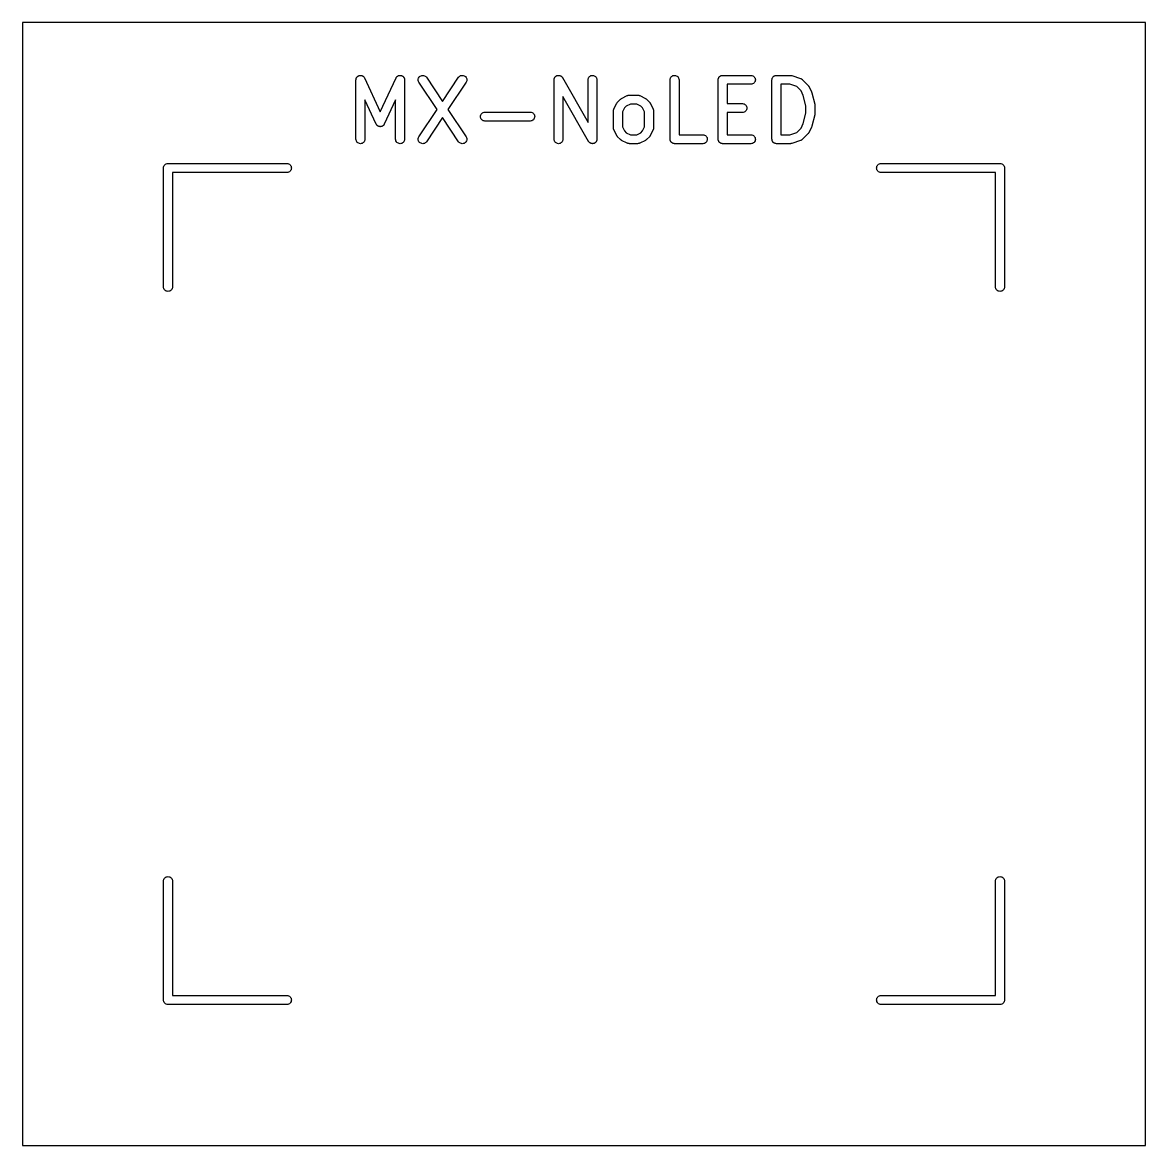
# Model space of a CAD drawing. Extents: x 92.8 to 169.1, y -159.6 to -64.2.
# Drawn here: x 111.99 to 130.89, y -102.32 to -83.42 of the extents above; entities that cross this region are included whole.
import ezdxf

# ---------------------------------------------------------------- set-up
doc = ezdxf.new("R2010")
doc.units = 0
doc.layers.add('BLACK', color=7, linetype='CONTINUOUS')

msp = doc.modelspace()

# ---------------------------------------------------------------- linework, layer by layer
at = {"layer": 'BLACK', "linetype": 'CONTINUOUS'}
for p, q in [((111.994, -83.4188), (111.994, -102.319)), ((130.894, -83.4188), (111.994, -83.4188)), ((130.894, -102.319), (130.894, -83.4188)), ((117.607, -84.3826), (117.608, -84.3771)), ((117.607, -84.3837), (117.607, -84.3826)), ((117.607, -85.3837), (117.607, -84.3837)), ((117.608, -84.3715), (117.609, -84.3698)), ((117.608, -84.3771), (117.608, -84.3715)), ((117.609, -84.3681), (117.61, -84.3627)), ((117.609, -84.3698), (117.609, -84.3681)), ((117.61, -84.3627), (117.612, -84.3573)), ((117.612, -84.3573), (117.613, -84.3558)), ((117.613, -84.3541), (117.616, -84.3492)), ((117.613, -84.3558), (117.613, -84.3541)), ((117.616, -84.3492), (117.618, -84.3442)), ((117.618, -84.3442), (117.619, -84.3428)), ((117.619, -84.3428), (117.62, -84.3413)), ((117.62, -84.3413), (117.624, -84.337)), ((117.624, -84.337), (117.627, -84.3325)), ((117.627, -84.3325), (117.629, -84.3314)), ((117.629, -84.3314), (117.63, -84.3301)), ((117.63, -84.3301), (117.634, -84.3266)), ((117.634, -84.3266), (117.638, -84.3229)), ((117.638, -84.3229), (117.64, -84.322)), ((117.64, -84.322), (117.641, -84.3209)), ((117.641, -84.3209), (117.646, -84.3183)), ((117.646, -84.3183), (117.651, -84.3155)), ((117.651, -84.3155), (117.652, -84.3149)), ((117.652, -84.3149), (117.654, -84.3141)), ((117.654, -84.3141), (117.659, -84.3126)), ((117.659, -84.3126), (117.665, -84.3107)), ((117.665, -84.3107), (117.666, -84.3105)), ((117.666, -84.3105), (117.668, -84.31)), ((117.668, -84.31), (117.674, -84.3095)), ((117.674, -84.3095), (117.679, -84.3087)), ((117.679, -84.3087), (117.681, -84.3088)), ((117.681, -84.3088), (117.683, -84.3087)), ((117.683, -84.3087), (117.688, -84.3093)), ((117.688, -84.3093), (117.694, -84.3096)), ((117.694, -84.3096), (117.695, -84.31)), ((117.695, -84.31), (117.697, -84.3102)), ((117.697, -84.3102), (117.703, -84.3119)), ((117.703, -84.3119), (117.708, -84.3133)), ((117.708, -84.3133), (117.71, -84.314)), ((117.71, -84.314), (117.711, -84.3145)), ((117.711, -84.3145), (117.716, -84.3172)), ((117.716, -84.3172), (117.721, -84.3197)), ((117.721, -84.3197), (117.723, -84.3207)), ((117.723, -84.3207), (117.724, -84.3215)), ((117.724, -84.3215), (117.728, -84.3251)), ((117.728, -84.3251), (117.733, -84.3285)), ((117.733, -84.3285), (117.734, -84.3297)), ((117.734, -84.3297), (117.735, -84.3308)), ((117.735, -84.3308), (117.739, -84.3352)), ((117.739, -84.3352), (117.743, -84.3394)), ((117.743, -84.3394), (117.743, -84.3408)), ((117.743, -84.3408), (117.745, -84.3422)), ((117.745, -84.3422), (117.747, -84.3471)), ((117.747, -84.3471), (117.75, -84.352)), ((117.75, -84.352), (118.015, -84.9206)), ((118.015, -84.9206), (118.281, -84.352)), ((118.281, -84.351), (118.284, -84.3462)), ((118.281, -84.352), (118.281, -84.351)), ((118.284, -84.3462), (118.287, -84.3413)), ((118.287, -84.3413), (118.288, -84.34)), ((118.288, -84.34), (118.289, -84.3385)), ((118.289, -84.3385), (118.293, -84.3344)), ((118.293, -84.3344), (118.296, -84.3301)), ((118.296, -84.3301), (118.298, -84.329)), ((118.298, -84.329), (118.299, -84.3278)), ((118.299, -84.3278), (118.303, -84.3244)), ((118.303, -84.3244), (118.308, -84.3209)), ((118.308, -84.3209), (118.309, -84.3201)), ((118.309, -84.3201), (118.311, -84.3191)), ((118.311, -84.3191), (118.316, -84.3167)), ((118.316, -84.3167), (118.321, -84.3141)), ((118.321, -84.3141), (118.322, -84.3137)), ((118.322, -84.3137), (118.324, -84.3129)), ((118.324, -84.3129), (118.329, -84.3116)), ((118.329, -84.3116), (118.335, -84.31)), ((118.335, -84.31), (118.336, -84.3099)), ((118.336, -84.3099), (118.338, -84.3094)), ((118.338, -84.3094), (118.344, -84.3092)), ((118.344, -84.3092), (118.349, -84.3087)), ((118.349, -84.3087), (118.351, -84.3089)), ((118.351, -84.3089), (118.353, -84.3088)), ((118.353, -84.3088), (118.358, -84.3096)), ((118.358, -84.3096), (118.364, -84.3102)), ((118.364, -84.3102), (118.365, -84.3107)), ((118.365, -84.3107), (118.367, -84.311)), ((118.367, -84.311), (118.372, -84.3129)), ((118.372, -84.3129), (118.378, -84.3145)), ((118.378, -84.3145), (118.379, -84.3154)), ((118.379, -84.3154), (118.381, -84.3159)), ((118.381, -84.3159), (118.386, -84.3188)), ((118.386, -84.3188), (118.391, -84.3215)), ((118.391, -84.3215), (118.392, -84.3226)), ((118.392, -84.3226), (118.393, -84.3235)), ((118.393, -84.3235), (118.398, -84.3273)), ((118.398, -84.3273), (118.402, -84.3308)), ((118.402, -84.3308), (118.403, -84.3322)), ((118.403, -84.3322), (118.404, -84.3333)), ((118.404, -84.3333), (118.408, -84.3378)), ((118.408, -84.3378), (118.411, -84.3422)), ((118.411, -84.3422), (118.412, -84.3437)), ((118.412, -84.3437), (118.413, -84.3451)), ((118.413, -84.3451), (118.415, -84.3502)), ((118.415, -84.3502), (118.418, -84.3551)), ((118.418, -84.3551), (118.419, -84.3567)), ((118.419, -84.3567), (118.419, -84.3583)), ((118.419, -84.3583), (118.421, -84.3637)), ((118.421, -84.3637), (118.422, -84.3691)), ((118.422, -84.3691), (118.423, -84.3708)), ((118.423, -84.3708), (118.423, -84.3725)), ((118.423, -84.3725), (118.423, -84.3781)), ((118.423, -84.3781), (118.424, -84.3837)), ((118.424, -84.3837), (118.424, -85.3837)), ((118.655, -84.3828), (118.656, -84.3682)), ((118.656, -84.3973), (118.655, -84.3828)), ((118.656, -84.3682), (118.661, -84.3542)), ((118.66, -84.4114), (118.656, -84.3973)), ((118.667, -84.4244), (118.66, -84.4114)), ((118.661, -84.3542), (118.668, -84.3414)), ((118.667, -84.4253), (118.667, -84.4244)), ((118.973, -84.8837), (118.667, -84.4253)), ((118.668, -84.3414), (118.677, -84.3302)), ((118.677, -84.3302), (118.689, -84.321)), ((118.689, -84.321), (118.702, -84.3142)), ((118.702, -84.3142), (118.716, -84.31)), ((118.716, -84.31), (118.73, -84.3087)), ((118.73, -84.3087), (118.745, -84.3102)), ((118.745, -84.3102), (118.759, -84.3145)), ((118.759, -84.3145), (118.772, -84.3214)), ((118.772, -84.3214), (118.783, -84.3307)), ((118.783, -84.3307), (118.792, -84.3421)), ((118.792, -84.3421), (119.063, -84.7485)), ((119.063, -84.7485), (119.334, -84.3421)), ((119.459, -84.4253), (119.153, -84.8837)), ((119.334, -84.3421), (119.335, -84.3412)), ((119.335, -84.3412), (119.344, -84.33)), ((119.344, -84.33), (119.355, -84.3209)), ((119.355, -84.3209), (119.368, -84.3141)), ((119.368, -84.3141), (119.382, -84.31)), ((119.382, -84.31), (119.397, -84.3087)), ((119.397, -84.3087), (119.412, -84.3102)), ((119.412, -84.3102), (119.426, -84.3146)), ((119.426, -84.3146), (119.438, -84.3216)), ((119.438, -84.3216), (119.45, -84.3309)), ((119.45, -84.3309), (119.459, -84.3423)), ((119.459, -84.3423), (119.466, -84.3552)), ((119.466, -84.4124), (119.459, -84.4253)), ((119.466, -84.3552), (119.47, -84.3692)), ((119.47, -84.3984), (119.466, -84.4124)), ((119.47, -84.3692), (119.471, -84.3838)), ((119.471, -84.3838), (119.47, -84.3984)), ((120.94, -84.3826), (120.941, -84.3801)), ((120.94, -84.3837), (120.94, -84.3826)), ((120.94, -85.3837), (120.94, -84.3837)), ((120.941, -84.3776), (120.942, -84.3729)), ((120.941, -84.3801), (120.941, -84.3776)), ((120.942, -84.3681), (120.943, -84.3657)), ((120.942, -84.3729), (120.942, -84.3681)), ((120.943, -84.3632), (120.945, -84.3587)), ((120.943, -84.3657), (120.943, -84.3632)), ((120.945, -84.3587), (120.946, -84.3541)), ((120.946, -84.3541), (120.948, -84.3519)), ((120.948, -84.3519), (120.949, -84.3496)), ((120.949, -84.3496), (120.951, -84.3455)), ((120.951, -84.3455), (120.954, -84.3413)), ((120.954, -84.3413), (120.955, -84.3394)), ((120.955, -84.3394), (120.957, -84.3372)), ((120.957, -84.3372), (120.96, -84.3338)), ((120.96, -84.3338), (120.963, -84.3301)), ((120.963, -84.3301), (120.965, -84.3285)), ((120.965, -84.3285), (120.967, -84.3267)), ((120.967, -84.3267), (120.971, -84.3239)), ((120.971, -84.3239), (120.974, -84.3209)), ((120.974, -84.3209), (120.977, -84.3198)), ((120.977, -84.3198), (120.979, -84.3183)), ((120.979, -84.3183), (120.983, -84.3164)), ((120.983, -84.3164), (120.987, -84.3141)), ((120.987, -84.3141), (120.99, -84.3134)), ((120.99, -84.3134), (120.992, -84.3124)), ((120.992, -84.3124), (120.997, -84.3114)), ((120.997, -84.3114), (121.001, -84.31)), ((121.001, -84.31), (121.004, -84.3098)), ((121.004, -84.3098), (121.006, -84.3092)), ((121.006, -84.3092), (121.011, -84.3091)), ((121.011, -84.3091), (121.016, -84.3087)), ((121.016, -84.3087), (121.018, -84.3089)), ((121.018, -84.3089), (121.021, -84.3089)), ((121.021, -84.3089), (121.026, -84.3097)), ((121.026, -84.3097), (121.031, -84.3102)), ((121.031, -84.3102), (121.033, -84.311)), ((121.033, -84.311), (121.035, -84.3114)), ((121.035, -84.3114), (121.04, -84.3131)), ((121.04, -84.3131), (121.044, -84.3145)), ((121.044, -84.3145), (121.047, -84.3157)), ((121.047, -84.3157), (121.049, -84.3167)), ((121.049, -84.3167), (121.053, -84.3192)), ((121.053, -84.3192), (121.057, -84.3215)), ((121.057, -84.3215), (121.059, -84.3231)), ((121.059, -84.3231), (121.061, -84.3245)), ((121.061, -84.3245), (121.065, -84.3278)), ((121.065, -84.3278), (121.069, -84.3308)), ((121.069, -84.3308), (121.07, -84.3328)), ((121.07, -84.3328), (121.072, -84.3345)), ((121.072, -84.3345), (121.075, -84.3385)), ((121.075, -84.3385), (121.078, -84.3422)), ((121.078, -84.3422), (121.079, -84.3444)), ((121.079, -84.3444), (121.081, -84.3465)), ((121.081, -84.3465), (121.512, -85.1013)), ((121.512, -84.3826), (121.513, -84.3681)), ((121.512, -84.3837), (121.512, -84.3826)), ((121.512, -85.1013), (121.512, -84.3837)), ((121.513, -84.3681), (121.518, -84.3541)), ((121.518, -84.3541), (121.525, -84.3413)), ((121.525, -84.3413), (121.534, -84.3301)), ((121.534, -84.3301), (121.546, -84.3209)), ((121.546, -84.3209), (121.559, -84.3141)), ((121.559, -84.3141), (121.573, -84.31)), ((121.573, -84.31), (121.587, -84.3087)), ((121.587, -84.3087), (121.602, -84.3102)), ((121.602, -84.3102), (121.616, -84.3145)), ((121.616, -84.3145), (121.629, -84.3215)), ((121.629, -84.3215), (121.64, -84.3308)), ((121.64, -84.3308), (121.649, -84.3422)), ((121.649, -84.3422), (121.656, -84.3551)), ((121.656, -84.3551), (121.66, -84.3691)), ((121.66, -84.3691), (121.662, -84.3837)), ((121.662, -84.3837), (121.662, -85.3837)), ((122.893, -84.3826), (122.894, -84.3681)), ((122.893, -84.3837), (122.893, -84.3826)), ((122.893, -85.3837), (122.893, -84.3837)), ((122.894, -84.3681), (122.899, -84.3541)), ((122.899, -84.3541), (122.906, -84.3413)), ((122.906, -84.3413), (122.915, -84.3301)), ((122.915, -84.3301), (122.927, -84.3209)), ((122.927, -84.3209), (122.94, -84.3141)), ((122.94, -84.3141), (122.954, -84.31)), ((122.954, -84.31), (122.968, -84.3087)), ((122.968, -84.3087), (122.983, -84.3102)), ((122.983, -84.3102), (122.997, -84.3145)), ((122.997, -84.3145), (123.01, -84.3215)), ((123.01, -84.3215), (123.021, -84.3308)), ((123.021, -84.3308), (123.03, -84.3422)), ((123.03, -84.3422), (123.037, -84.3551)), ((123.037, -84.3551), (123.041, -84.3691)), ((123.041, -84.3691), (123.043, -84.3837)), ((123.043, -84.3837), (123.043, -85.3087)), ((123.702, -84.3826), (123.703, -84.3756)), ((123.702, -84.3831), (123.702, -84.3826)), ((123.702, -84.3832), (123.702, -84.3831)), ((123.702, -84.3837), (123.702, -84.3832)), ((123.702, -84.3832), (123.702, -84.3832)), ((123.702, -85.3837), (123.702, -84.3837)), ((123.703, -84.3756), (123.704, -84.3686)), ((123.704, -84.3681), (123.706, -84.3614)), ((123.704, -84.3683), (123.704, -84.3681)), ((123.704, -84.3686), (123.704, -84.3683)), ((123.706, -84.3614), (123.708, -84.3546)), ((123.708, -84.3541), (123.712, -84.3479)), ((123.708, -84.3544), (123.708, -84.3541)), ((123.708, -84.3546), (123.708, -84.3544)), ((123.712, -84.3479), (123.715, -84.3417)), ((123.715, -84.3413), (123.72, -84.3359)), ((123.715, -84.3415), (123.715, -84.3413)), ((123.715, -84.3417), (123.715, -84.3415)), ((123.72, -84.3359), (123.724, -84.3305)), ((123.724, -84.3305), (123.725, -84.3303)), ((123.725, -84.3301), (123.73, -84.3257)), ((123.725, -84.3303), (123.725, -84.3301)), ((123.73, -84.3257), (123.736, -84.3212)), ((123.736, -84.3209), (123.743, -84.3177)), ((123.736, -84.3211), (123.736, -84.3209)), ((123.736, -84.3212), (123.736, -84.3211)), ((123.743, -84.3177), (123.749, -84.3143)), ((123.749, -84.3141), (123.756, -84.3121)), ((123.749, -84.3143), (123.749, -84.3141)), ((123.749, -84.3143), (123.749, -84.3143)), ((123.756, -84.3121), (123.763, -84.3101)), ((123.763, -84.31), (123.77, -84.3094)), ((123.763, -84.3101), (123.763, -84.31)), ((123.763, -84.3101), (123.763, -84.3101)), ((123.77, -84.3094), (123.777, -84.3087)), ((123.777, -84.3087), (124.254, -84.3087)), ((124.254, -84.4587), (123.852, -84.4587)), ((123.852, -84.4587), (123.852, -84.7849)), ((124.254, -84.3087), (124.255, -84.3087)), ((124.268, -84.4573), (124.254, -84.4587)), ((124.255, -84.3087), (124.269, -84.3103)), ((124.282, -84.453), (124.268, -84.4573)), ((124.269, -84.3103), (124.283, -84.3147)), ((124.295, -84.4461), (124.282, -84.453)), ((124.283, -84.3147), (124.296, -84.3218)), ((124.306, -84.4369), (124.295, -84.4461)), ((124.296, -84.3218), (124.307, -84.3312)), ((124.316, -84.4256), (124.306, -84.4369)), ((124.307, -84.3312), (124.316, -84.3426)), ((124.316, -84.3426), (124.323, -84.3556)), ((124.323, -84.4127), (124.316, -84.4256)), ((124.323, -84.3556), (124.327, -84.3696)), ((124.327, -84.3988), (124.323, -84.4127)), ((124.327, -84.3696), (124.329, -84.3842)), ((124.329, -84.3842), (124.327, -84.3988)), ((124.607, -84.3826), (124.608, -84.3756)), ((124.607, -84.3831), (124.607, -84.3826)), ((124.607, -84.3832), (124.607, -84.3831)), ((124.607, -84.3837), (124.607, -84.3832)), ((124.607, -84.3832), (124.607, -84.3832)), ((124.607, -85.3837), (124.607, -84.3837)), ((124.608, -84.3756), (124.609, -84.3686)), ((124.609, -84.3681), (124.611, -84.3614)), ((124.609, -84.3683), (124.609, -84.3681)), ((124.609, -84.3686), (124.609, -84.3683)), ((124.611, -84.3614), (124.613, -84.3546)), ((124.613, -84.3541), (124.617, -84.3479)), ((124.613, -84.3544), (124.613, -84.3541)), ((124.613, -84.3546), (124.613, -84.3544)), ((124.617, -84.3479), (124.62, -84.3417)), ((124.62, -84.3413), (124.625, -84.3359)), ((124.62, -84.3415), (124.62, -84.3413)), ((124.62, -84.3417), (124.62, -84.3415)), ((124.625, -84.3359), (124.629, -84.3305)), ((124.629, -84.3303), (124.63, -84.3301)), ((124.629, -84.3305), (124.629, -84.3303)), ((124.63, -84.3301), (124.635, -84.3257)), ((124.635, -84.3257), (124.641, -84.3212)), ((124.641, -84.3209), (124.647, -84.3177)), ((124.641, -84.3211), (124.641, -84.3209)), ((124.641, -84.3212), (124.641, -84.3211)), ((124.647, -84.3177), (124.654, -84.3143)), ((124.654, -84.3141), (124.661, -84.3121)), ((124.654, -84.3143), (124.654, -84.3141)), ((124.654, -84.3143), (124.654, -84.3143)), ((124.661, -84.3121), (124.668, -84.3101)), ((124.668, -84.31), (124.675, -84.3094)), ((124.668, -84.3101), (124.668, -84.31)), ((124.668, -84.3101), (124.668, -84.3101)), ((124.675, -84.3094), (124.682, -84.3087)), ((124.682, -84.3087), (124.92, -84.3087)), ((124.757, -84.4587), (124.757, -85.3087)), ((124.908, -84.4587), (124.757, -84.4587)), ((125.023, -84.4969), (124.908, -84.4587)), ((124.92, -84.3087), (124.921, -84.3087)), ((124.921, -84.3087), (124.925, -84.3092)), ((124.925, -84.3092), (124.93, -84.3093)), ((124.93, -84.3093), (124.933, -84.31)), ((124.933, -84.31), (124.936, -84.3103)), ((124.936, -84.3103), (124.94, -84.3116)), ((124.94, -84.3116), (124.944, -84.3125)), ((124.944, -84.3125), (125.087, -84.3601)), ((125.087, -84.3601), (125.088, -84.3605)), ((125.088, -84.3605), (125.09, -84.3614)), ((125.09, -84.3614), (125.092, -84.3621)), ((125.092, -84.3621), (125.096, -84.3645)), ((125.096, -84.3645), (125.101, -84.3666)), ((125.101, -84.3666), (125.103, -84.3679)), ((125.103, -84.3679), (125.105, -84.369)), ((125.105, -84.369), (125.109, -84.3722)), ((125.109, -84.3722), (125.113, -84.3752)), ((125.113, -84.3752), (125.114, -84.3769)), ((125.114, -84.3769), (125.116, -84.3783)), ((125.116, -84.3783), (125.211, -84.4735)), ((125.211, -84.4735), (125.212, -84.4742)), ((125.212, -84.4742), (125.215, -84.4775)), ((125.215, -84.4775), (125.218, -84.4806)), ((125.218, -84.4806), (125.219, -84.4833)), ((125.219, -84.4833), (125.221, -84.4857)), ((121.522, -85.4209), (121.09, -84.6661)), ((121.09, -84.6661), (121.09, -85.3837)), ((122.077, -84.6976), (122.172, -84.6499)), ((122.172, -84.6499), (122.173, -84.6495)), ((122.173, -84.6495), (122.175, -84.6487)), ((122.175, -84.6487), (122.177, -84.6477)), ((122.177, -84.6477), (122.182, -84.6462)), ((122.182, -84.6462), (122.187, -84.6444)), ((122.187, -84.6444), (122.189, -84.6441)), ((122.189, -84.6441), (122.191, -84.6434)), ((122.191, -84.6434), (122.196, -84.6429)), ((122.196, -84.6429), (122.202, -84.6421)), ((122.202, -84.6421), (122.204, -84.6422)), ((122.204, -84.6422), (122.206, -84.642)), ((122.206, -84.642), (122.349, -84.642)), ((122.349, -84.642), (122.35, -84.642)), ((122.35, -84.642), (122.352, -84.6423)), ((122.352, -84.6423), (122.354, -84.6422)), ((122.354, -84.6422), (122.359, -84.6431)), ((122.359, -84.6431), (122.364, -84.6437)), ((122.364, -84.6437), (122.366, -84.6443)), ((122.366, -84.6443), (122.369, -84.6447)), ((122.369, -84.6447), (122.373, -84.6465)), ((122.373, -84.6465), (122.378, -84.6481)), ((122.378, -84.6481), (122.38, -84.6491)), ((122.38, -84.6491), (122.382, -84.6499)), ((122.382, -84.6499), (122.478, -84.6976)), ((125.097, -84.571), (125.023, -84.4969)), ((125.135, -84.648), (125.097, -84.571)), ((125.179, -84.8215), (125.135, -84.648)), ((125.221, -84.4857), (125.223, -84.4894)), ((125.223, -84.4894), (125.225, -84.493)), ((125.225, -84.493), (125.273, -84.5882)), ((125.273, -84.5882), (125.273, -84.5892)), ((125.273, -84.5892), (125.274, -84.5895)), ((125.274, -84.5895), (125.274, -84.5898)), ((125.274, -84.5898), (125.276, -84.5964)), ((125.276, -84.5964), (125.278, -84.6029)), ((125.278, -84.6029), (125.279, -84.6033)), ((125.279, -84.6033), (125.279, -84.6036)), ((125.279, -84.6036), (125.326, -84.7941)), ((117.947, -85.1297), (117.757, -84.7217)), ((117.757, -84.7217), (117.757, -85.3837)), ((118.274, -84.7217), (118.083, -85.1297)), ((118.274, -85.3837), (118.274, -84.7217)), ((121.948, -84.8739), (121.996, -84.7787)), ((121.996, -84.7778), (121.999, -84.7742)), ((121.996, -84.7787), (121.996, -84.7778)), ((121.999, -84.7742), (122.001, -84.7705)), ((122.001, -84.7705), (122.003, -84.7681)), ((122.003, -84.7681), (122.004, -84.7655)), ((122.004, -84.7655), (122.007, -84.7625)), ((122.007, -84.7625), (122.01, -84.7592)), ((122.01, -84.7592), (122.058, -84.7116)), ((122.058, -84.7109), (122.062, -84.7082)), ((122.058, -84.7116), (122.058, -84.7109)), ((122.062, -84.7082), (122.065, -84.7053)), ((122.065, -84.7053), (122.067, -84.7037)), ((122.067, -84.7037), (122.07, -84.7017)), ((122.07, -84.7017), (122.074, -84.6998)), ((122.074, -84.6998), (122.077, -84.6976)), ((122.125, -84.8567), (122.09, -84.9252)), ((122.155, -84.8263), (122.125, -84.8567)), ((122.224, -84.792), (122.155, -84.8263)), ((122.331, -84.792), (122.224, -84.792)), ((122.4, -84.8263), (122.331, -84.792)), ((122.43, -84.8567), (122.4, -84.8263)), ((122.464, -84.9252), (122.43, -84.8567)), ((122.478, -84.6976), (122.478, -84.698)), ((122.478, -84.698), (122.482, -84.7003)), ((122.482, -84.7003), (122.486, -84.7023)), ((122.486, -84.7023), (122.488, -84.7043)), ((122.488, -84.7043), (122.491, -84.706)), ((122.491, -84.706), (122.494, -84.7089)), ((122.494, -84.7089), (122.497, -84.7116)), ((122.497, -84.7116), (122.545, -84.7592)), ((122.545, -84.7592), (122.545, -84.76)), ((122.545, -84.76), (122.548, -84.7633)), ((122.548, -84.7633), (122.551, -84.7663)), ((122.551, -84.7663), (122.553, -84.769)), ((122.553, -84.769), (122.555, -84.7714)), ((122.555, -84.7714), (122.556, -84.7751)), ((122.556, -84.7751), (122.559, -84.7787)), ((122.559, -84.7787), (122.606, -84.8739)), ((123.852, -84.7849), (124.111, -84.7849)), ((124.111, -84.7849), (124.112, -84.7849)), ((124.112, -84.7849), (124.126, -84.7865)), ((124.126, -84.7865), (124.14, -84.7909)), ((124.14, -84.7909), (124.153, -84.798)), ((124.153, -84.798), (124.164, -84.8074)), ((124.164, -84.8074), (124.173, -84.8188)), ((124.173, -84.8188), (124.18, -84.8318)), ((124.18, -84.8318), (124.184, -84.8458)), ((124.184, -84.8458), (124.186, -84.8604)), ((124.186, -84.8604), (124.184, -84.875)), ((125.179, -84.9459), (125.179, -84.8215)), ((125.326, -84.7941), (125.327, -84.7951)), ((125.327, -84.7951), (125.327, -84.7964)), ((125.327, -84.7964), (125.327, -84.7977)), ((125.327, -84.7977), (125.328, -84.8037)), ((125.328, -84.8037), (125.328, -84.8096)), ((125.328, -84.8096), (125.328, -84.8109)), ((125.328, -84.8109), (125.329, -84.8123)), ((125.329, -84.8123), (125.329, -84.9551)), ((118.667, -85.3421), (118.973, -84.8837)), ((119.063, -85.0189), (118.792, -85.4253)), ((119.334, -85.4253), (119.063, -85.0189)), ((119.153, -84.8837), (119.459, -85.3421)), ((119.702, -85.0022), (119.704, -84.9876)), ((119.704, -85.0168), (119.702, -85.0022)), ((119.704, -84.9876), (119.708, -84.9737)), ((119.708, -85.0308), (119.704, -85.0168)), ((119.708, -84.9737), (119.715, -84.9608)), ((119.715, -85.0438), (119.708, -85.0308)), ((119.715, -84.9608), (119.724, -84.9495)), ((119.724, -85.0552), (119.715, -85.0438)), ((119.724, -84.9495), (119.736, -84.9403)), ((119.736, -84.9403), (119.749, -84.9334)), ((119.749, -84.9334), (119.763, -84.9292)), ((119.763, -84.9292), (119.777, -84.9277)), ((119.777, -84.9277), (120.539, -84.9277)), ((120.539, -84.9277), (120.54, -84.9277)), ((120.54, -84.9277), (120.555, -84.9294)), ((120.555, -84.9294), (120.569, -84.9338)), ((120.569, -84.9338), (120.582, -84.9408)), ((120.582, -84.9408), (120.593, -84.9503)), ((120.601, -85.0447), (120.592, -85.0559)), ((120.593, -84.9503), (120.602, -84.9617)), ((120.608, -85.0318), (120.601, -85.0447)), ((120.602, -84.9617), (120.609, -84.9746)), ((120.613, -85.0178), (120.608, -85.0318)), ((120.609, -84.9746), (120.613, -84.9887)), ((120.613, -84.9887), (120.614, -85.0033)), ((120.614, -85.0033), (120.613, -85.0178)), ((121.94, -84.9064), (121.941, -84.9042)), ((121.94, -84.9075), (121.94, -84.9064)), ((121.94, -85.1932), (121.94, -84.9075)), ((121.941, -84.897), (121.942, -84.8919)), ((121.941, -84.902), (121.941, -84.897)), ((121.941, -84.9042), (121.941, -84.902)), ((121.942, -84.8919), (121.943, -84.8898)), ((121.943, -84.8876), (121.945, -84.8828)), ((121.943, -84.8898), (121.943, -84.8876)), ((121.945, -84.8828), (121.946, -84.8779)), ((121.946, -84.8779), (121.948, -84.876)), ((121.948, -84.876), (121.948, -84.8739)), ((122.09, -84.9252), (122.09, -85.1755)), ((122.464, -85.1755), (122.464, -84.9252)), ((122.606, -84.8739), (122.607, -84.8749)), ((122.607, -84.8749), (122.608, -84.877)), ((122.608, -84.877), (122.609, -84.8789)), ((122.609, -84.8789), (122.61, -84.8838)), ((122.61, -84.8838), (122.612, -84.8886)), ((122.612, -84.8886), (122.612, -84.8908)), ((122.612, -84.8908), (122.613, -84.8929)), ((122.613, -84.8929), (122.613, -84.898)), ((122.613, -84.898), (122.614, -84.9031)), ((122.614, -84.9031), (122.614, -84.9053)), ((122.614, -84.9053), (122.614, -84.9075)), ((122.614, -84.9075), (122.614, -85.1932)), ((124.111, -84.9349), (123.852, -84.9349)), ((123.852, -84.9349), (123.852, -85.3087)), ((124.125, -84.9334), (124.111, -84.9349)), ((124.139, -84.9292), (124.125, -84.9334)), ((124.152, -84.9223), (124.139, -84.9292)), ((124.164, -84.9131), (124.152, -84.9223)), ((124.173, -84.9018), (124.164, -84.9131)), ((124.18, -84.8889), (124.173, -84.9018)), ((124.184, -84.875), (124.18, -84.8889)), ((125.135, -85.1194), (125.179, -84.9459)), ((125.326, -84.9733), (125.279, -85.1638)), ((125.327, -84.9707), (125.326, -84.972)), ((125.326, -84.972), (125.326, -84.9733)), ((125.328, -84.9648), (125.327, -84.9707)), ((125.329, -84.9562), (125.328, -84.9575)), ((125.328, -84.9575), (125.328, -84.9588)), ((125.328, -84.9588), (125.328, -84.9648)), ((125.329, -84.9551), (125.329, -84.9562)), ((117.949, -85.133), (117.947, -85.1297)), ((117.951, -85.1366), (117.949, -85.133)), ((117.953, -85.1393), (117.951, -85.1366)), ((117.955, -85.1423), (117.953, -85.1393)), ((117.958, -85.1452), (117.955, -85.1423)), ((117.96, -85.1483), (117.958, -85.1452)), ((117.962, -85.1506), (117.96, -85.1483)), ((117.965, -85.1532), (117.962, -85.1506)), ((117.968, -85.1555), (117.965, -85.1532)), ((117.971, -85.1582), (117.968, -85.1555)), ((117.974, -85.1599), (117.971, -85.1582)), ((117.976, -85.162), (117.974, -85.1599)), ((117.98, -85.1637), (117.976, -85.162)), ((117.983, -85.1657), (117.98, -85.1637)), ((117.986, -85.1669), (117.983, -85.1657)), ((117.99, -85.1684), (117.986, -85.1669)), ((117.993, -85.1693), (117.99, -85.1684)), ((117.997, -85.1707), (117.993, -85.1693)), ((118, -85.1712), (117.997, -85.1707)), ((118.004, -85.172), (118, -85.1712)), ((118.008, -85.1723), (118.004, -85.172)), ((118.011, -85.1729), (118.008, -85.1723)), ((118.015, -85.1727), (118.011, -85.1729)), ((118.018, -85.1729), (118.015, -85.1727)), ((118.022, -85.1724), (118.018, -85.1729)), ((118.026, -85.1722), (118.022, -85.1724)), ((118.029, -85.1714), (118.026, -85.1722)), ((118.033, -85.1709), (118.029, -85.1714)), ((118.037, -85.1696), (118.033, -85.1709)), ((118.04, -85.1687), (118.037, -85.1696)), ((118.043, -85.1673), (118.04, -85.1687)), ((118.047, -85.1662), (118.043, -85.1673)), ((118.05, -85.1642), (118.047, -85.1662)), ((118.054, -85.1625), (118.05, -85.1642)), ((118.056, -85.1605), (118.054, -85.1625)), ((118.059, -85.1588), (118.056, -85.1605)), ((118.062, -85.1562), (118.059, -85.1588)), ((118.065, -85.1539), (118.062, -85.1562)), ((118.068, -85.1514), (118.065, -85.1539)), ((118.07, -85.1491), (118.068, -85.1514)), ((118.073, -85.146), (118.07, -85.1491)), ((118.075, -85.1431), (118.073, -85.146)), ((118.077, -85.1402), (118.075, -85.1431)), ((118.079, -85.1375), (118.077, -85.1402)), ((118.081, -85.134), (118.079, -85.1375)), ((118.083, -85.1306), (118.081, -85.134)), ((118.083, -85.1297), (118.083, -85.1306)), ((119.735, -85.0646), (119.724, -85.0552)), ((119.748, -85.0717), (119.735, -85.0646)), ((119.762, -85.0761), (119.748, -85.0717)), ((119.776, -85.0777), (119.762, -85.0761)), ((119.777, -85.0777), (119.776, -85.0777)), ((120.539, -85.0777), (119.777, -85.0777)), ((120.554, -85.0763), (120.539, -85.0777)), ((120.568, -85.0721), (120.554, -85.0763)), ((120.581, -85.0652), (120.568, -85.0721)), ((120.592, -85.0559), (120.581, -85.0652)), ((121.941, -85.1954), (121.94, -85.1932)), ((121.941, -85.1976), (121.941, -85.1954)), ((121.941, -85.2027), (121.941, -85.1976)), ((121.942, -85.2078), (121.941, -85.2027)), ((121.942, -85.2099), (121.942, -85.2078)), ((121.943, -85.2121), (121.942, -85.2099)), ((121.945, -85.2169), (121.943, -85.2121)), ((121.946, -85.2218), (121.945, -85.2169)), ((121.947, -85.2237), (121.946, -85.2218)), ((121.948, -85.2258), (121.947, -85.2237)), ((121.948, -85.2267), (121.948, -85.2258)), ((121.996, -85.322), (121.948, -85.2267)), ((122.09, -85.1755), (122.125, -85.244)), ((122.43, -85.244), (122.464, -85.1755)), ((122.606, -85.2267), (122.559, -85.322)), ((122.607, -85.2247), (122.606, -85.2267)), ((122.608, -85.2227), (122.607, -85.2247)), ((122.61, -85.2179), (122.608, -85.2227)), ((122.612, -85.2131), (122.61, -85.2179)), ((122.613, -85.2088), (122.612, -85.2109)), ((122.612, -85.2109), (122.612, -85.2131)), ((122.614, -85.1987), (122.613, -85.2037)), ((122.613, -85.2037), (122.613, -85.2088)), ((122.614, -85.1932), (122.614, -85.1943)), ((122.614, -85.1943), (122.614, -85.1964)), ((122.614, -85.1964), (122.614, -85.1987)), ((125.023, -85.2705), (125.097, -85.1964)), ((125.097, -85.1964), (125.135, -85.1194)), ((125.273, -85.1791), (125.225, -85.2744)), ((125.276, -85.172), (125.273, -85.1785)), ((125.273, -85.1785), (125.273, -85.1788)), ((125.273, -85.1788), (125.273, -85.1791)), ((125.278, -85.1655), (125.276, -85.172)), ((125.279, -85.1638), (125.278, -85.1648)), ((125.278, -85.1648), (125.278, -85.1651)), ((125.278, -85.1651), (125.278, -85.1655)), ((117.609, -85.3982), (117.607, -85.3837)), ((117.613, -85.4123), (117.609, -85.3982)), ((117.62, -85.4252), (117.613, -85.4123)), ((117.629, -85.4365), (117.62, -85.4252)), ((117.744, -85.4261), (117.735, -85.4373)), ((117.751, -85.4132), (117.744, -85.4261)), ((117.755, -85.3993), (117.751, -85.4132)), ((117.757, -85.3847), (117.755, -85.3993)), ((117.757, -85.3837), (117.757, -85.3847)), ((118.275, -85.3982), (118.274, -85.3837)), ((118.279, -85.4123), (118.275, -85.3982)), ((118.286, -85.4252), (118.279, -85.4123)), ((118.296, -85.4365), (118.286, -85.4252)), ((118.411, -85.4261), (118.401, -85.4373)), ((118.418, -85.4132), (118.411, -85.4261)), ((118.422, -85.3993), (118.418, -85.4132)), ((118.424, -85.3847), (118.422, -85.3993)), ((118.424, -85.3837), (118.424, -85.3847)), ((118.655, -85.3836), (118.656, -85.369)), ((118.656, -85.3981), (118.655, -85.3836)), ((118.656, -85.369), (118.66, -85.355)), ((118.66, -85.4122), (118.656, -85.3981)), ((118.66, -85.355), (118.667, -85.3421)), ((118.667, -85.4251), (118.66, -85.4122)), ((118.676, -85.4364), (118.667, -85.4251)), ((118.792, -85.4261), (118.782, -85.4373)), ((118.792, -85.4253), (118.792, -85.4261)), ((119.343, -85.4366), (119.334, -85.4253)), ((119.458, -85.426), (119.449, -85.4372)), ((119.465, -85.4131), (119.458, -85.426)), ((119.459, -85.3421), (119.459, -85.343)), ((119.459, -85.343), (119.466, -85.356)), ((119.47, -85.3992), (119.465, -85.4131)), ((119.466, -85.356), (119.47, -85.37)), ((119.47, -85.37), (119.471, -85.3846)), ((119.471, -85.3846), (119.47, -85.3992)), ((120.942, -85.3982), (120.94, -85.3837)), ((120.946, -85.4123), (120.942, -85.3982)), ((120.953, -85.4252), (120.946, -85.4123)), ((120.962, -85.4365), (120.953, -85.4252)), ((121.077, -85.4261), (121.068, -85.4373)), ((121.084, -85.4132), (121.077, -85.4261)), ((121.089, -85.3993), (121.084, -85.4132)), ((121.09, -85.3847), (121.089, -85.3993)), ((121.09, -85.3837), (121.09, -85.3847)), ((121.523, -85.423), (121.522, -85.4209)), ((121.524, -85.4252), (121.523, -85.423)), ((121.527, -85.4289), (121.524, -85.4252)), ((121.53, -85.4328), (121.527, -85.4289)), ((121.647, -85.428), (121.646, -85.4301)), ((121.649, -85.4261), (121.647, -85.428)), ((121.651, -85.4218), (121.649, -85.4261)), ((121.654, -85.4178), (121.651, -85.4218)), ((121.655, -85.4154), (121.654, -85.4178)), ((121.656, -85.4132), (121.655, -85.4154)), ((121.657, -85.4086), (121.656, -85.4132)), ((121.659, -85.4042), (121.657, -85.4086)), ((121.66, -85.3993), (121.659, -85.4017)), ((121.659, -85.4017), (121.659, -85.4042)), ((121.661, -85.3945), (121.66, -85.3993)), ((121.662, -85.3898), (121.661, -85.3945)), ((121.662, -85.3837), (121.662, -85.3847)), ((121.662, -85.3847), (121.662, -85.3872)), ((121.662, -85.3872), (121.662, -85.3898)), ((121.998, -85.3256), (121.996, -85.322)), ((122, -85.3293), (121.998, -85.3256)), ((122.002, -85.3317), (122, -85.3293)), ((122.004, -85.3344), (122.002, -85.3317)), ((122.007, -85.3374), (122.004, -85.3344)), ((122.009, -85.3407), (122.007, -85.3374)), ((122.01, -85.3415), (122.009, -85.3407)), ((122.058, -85.3891), (122.01, -85.3415)), ((122.061, -85.3918), (122.058, -85.3891)), ((122.064, -85.3947), (122.061, -85.3918)), ((122.067, -85.3964), (122.064, -85.3947)), ((122.069, -85.3984), (122.067, -85.3964)), ((122.073, -85.4004), (122.069, -85.3984)), ((122.076, -85.4027), (122.073, -85.4004)), ((122.077, -85.4031), (122.076, -85.4027)), ((122.172, -85.4508), (122.077, -85.4031)), ((122.125, -85.244), (122.155, -85.2744)), ((122.155, -85.2744), (122.224, -85.3087)), ((122.224, -85.3087), (122.331, -85.3087)), ((122.331, -85.3087), (122.4, -85.2744)), ((122.478, -85.4031), (122.382, -85.4508)), ((122.4, -85.2744), (122.43, -85.244)), ((122.481, -85.4009), (122.478, -85.4031)), ((122.485, -85.399), (122.481, -85.4009)), ((122.487, -85.397), (122.485, -85.399)), ((122.49, -85.3954), (122.487, -85.397)), ((122.493, -85.3925), (122.49, -85.3954)), ((122.496, -85.3898), (122.493, -85.3925)), ((122.497, -85.3891), (122.496, -85.3898)), ((122.545, -85.3415), (122.497, -85.3891)), ((122.547, -85.3382), (122.545, -85.3415)), ((122.55, -85.3352), (122.547, -85.3382)), ((122.552, -85.3326), (122.55, -85.3352)), ((122.554, -85.3302), (122.552, -85.3326)), ((122.556, -85.3265), (122.554, -85.3302)), ((122.558, -85.3229), (122.556, -85.3265)), ((122.559, -85.322), (122.558, -85.3229)), ((122.893, -85.3907), (122.893, -85.3837)), ((122.894, -85.3977), (122.893, -85.3907)), ((122.894, -85.398), (122.894, -85.3977)), ((122.894, -85.3982), (122.894, -85.398)), ((122.896, -85.405), (122.894, -85.3982)), ((122.898, -85.4118), (122.896, -85.405)), ((122.898, -85.412), (122.898, -85.4118)), ((122.898, -85.4123), (122.898, -85.412)), ((122.902, -85.4185), (122.898, -85.4123)), ((122.905, -85.4247), (122.902, -85.4185)), ((122.905, -85.425), (122.905, -85.4247)), ((122.905, -85.4252), (122.905, -85.425)), ((122.91, -85.4307), (122.905, -85.4252)), ((123.043, -85.3087), (123.444, -85.3087)), ((123.444, -85.3087), (123.445, -85.3087)), ((123.445, -85.3087), (123.46, -85.3103)), ((123.46, -85.3103), (123.474, -85.3147)), ((123.474, -85.3147), (123.486, -85.3218)), ((123.486, -85.3218), (123.498, -85.3312)), ((123.506, -85.4256), (123.497, -85.4369)), ((123.498, -85.3312), (123.507, -85.3426)), ((123.513, -85.4127), (123.506, -85.4256)), ((123.507, -85.3426), (123.514, -85.3556)), ((123.517, -85.3988), (123.513, -85.4127)), ((123.514, -85.3556), (123.518, -85.3696)), ((123.519, -85.3842), (123.517, -85.3988)), ((123.518, -85.3696), (123.519, -85.3842)), ((123.703, -85.3907), (123.702, -85.3837)), ((123.704, -85.3977), (123.703, -85.3907)), ((123.704, -85.398), (123.704, -85.3977)), ((123.704, -85.3982), (123.704, -85.398)), ((123.706, -85.405), (123.704, -85.3982)), ((123.708, -85.4118), (123.706, -85.405)), ((123.708, -85.412), (123.708, -85.4118)), ((123.708, -85.4123), (123.708, -85.412)), ((123.711, -85.4185), (123.708, -85.4123)), ((123.715, -85.4247), (123.711, -85.4185)), ((123.715, -85.425), (123.715, -85.4247)), ((123.715, -85.4252), (123.715, -85.425)), ((123.719, -85.4307), (123.715, -85.4252)), ((123.852, -85.3087), (124.254, -85.3087)), ((124.254, -85.3087), (124.255, -85.3087)), ((124.255, -85.3087), (124.269, -85.3103)), ((124.269, -85.3103), (124.283, -85.3147)), ((124.283, -85.3147), (124.296, -85.3218)), ((124.296, -85.3218), (124.307, -85.3312)), ((124.316, -85.4256), (124.306, -85.4369)), ((124.307, -85.3312), (124.316, -85.3426)), ((124.316, -85.3426), (124.323, -85.3556)), ((124.323, -85.4127), (124.316, -85.4256)), ((124.323, -85.3556), (124.327, -85.3696)), ((124.327, -85.3988), (124.323, -85.4127)), ((124.327, -85.3696), (124.329, -85.3842)), ((124.329, -85.3842), (124.327, -85.3988)), ((124.608, -85.3907), (124.607, -85.3837)), ((124.608, -85.3977), (124.608, -85.3907)), ((124.608, -85.398), (124.608, -85.3977)), ((124.609, -85.3982), (124.608, -85.398)), ((124.611, -85.405), (124.609, -85.3982)), ((124.613, -85.4118), (124.611, -85.405)), ((124.613, -85.412), (124.613, -85.4118)), ((124.613, -85.4123), (124.613, -85.412)), ((124.616, -85.4185), (124.613, -85.4123)), ((124.619, -85.4247), (124.616, -85.4185)), ((124.62, -85.425), (124.619, -85.4247)), ((124.62, -85.4252), (124.62, -85.425)), ((124.624, -85.4307), (124.62, -85.4252)), ((124.757, -85.3087), (124.908, -85.3087)), ((124.908, -85.3087), (125.023, -85.2705)), ((125.087, -85.4072), (124.944, -85.4548)), ((125.089, -85.4063), (125.087, -85.4072)), ((125.091, -85.4057), (125.089, -85.4063)), ((125.095, -85.4033), (125.091, -85.4057)), ((125.1, -85.4013), (125.095, -85.4033)), ((125.102, -85.4), (125.1, -85.4013)), ((125.104, -85.399), (125.102, -85.4)), ((125.108, -85.3958), (125.104, -85.399)), ((125.112, -85.3928), (125.108, -85.3958)), ((125.114, -85.3912), (125.112, -85.3928)), ((125.115, -85.3898), (125.114, -85.3912)), ((125.116, -85.3891), (125.115, -85.3898)), ((125.211, -85.2939), (125.116, -85.3891)), ((125.214, -85.2906), (125.211, -85.2939)), ((125.217, -85.2876), (125.214, -85.2906)), ((125.219, -85.285), (125.217, -85.2876)), ((125.221, -85.2825), (125.219, -85.285)), ((125.223, -85.2788), (125.221, -85.2825)), ((125.225, -85.2753), (125.223, -85.2788)), ((125.225, -85.2744), (125.225, -85.2753)), ((117.64, -85.4459), (117.629, -85.4365)), ((117.653, -85.4528), (117.64, -85.4459)), ((117.667, -85.4571), (117.653, -85.4528)), ((117.682, -85.4587), (117.667, -85.4571)), ((117.696, -85.4574), (117.682, -85.4587)), ((117.71, -85.4532), (117.696, -85.4574)), ((117.723, -85.4464), (117.71, -85.4532)), ((117.735, -85.4373), (117.723, -85.4464)), ((118.307, -85.4459), (118.296, -85.4365)), ((118.32, -85.4528), (118.307, -85.4459)), ((118.334, -85.4571), (118.32, -85.4528)), ((118.348, -85.4587), (118.334, -85.4571)), ((118.363, -85.4574), (118.348, -85.4587)), ((118.377, -85.4532), (118.363, -85.4574)), ((118.39, -85.4464), (118.377, -85.4532)), ((118.401, -85.4373), (118.39, -85.4464)), ((118.688, -85.4458), (118.676, -85.4364)), ((118.701, -85.4528), (118.688, -85.4458)), ((118.715, -85.4571), (118.701, -85.4528)), ((118.729, -85.4587), (118.715, -85.4571)), ((118.744, -85.4574), (118.729, -85.4587)), ((118.758, -85.4533), (118.744, -85.4574)), ((118.771, -85.4465), (118.758, -85.4533)), ((118.782, -85.4373), (118.771, -85.4465)), ((119.355, -85.4459), (119.343, -85.4366)), ((119.367, -85.4529), (119.355, -85.4459)), ((119.381, -85.4572), (119.367, -85.4529)), ((119.396, -85.4587), (119.381, -85.4572)), ((119.411, -85.4573), (119.396, -85.4587)), ((119.425, -85.4532), (119.411, -85.4573)), ((119.438, -85.4464), (119.425, -85.4532)), ((119.449, -85.4372), (119.438, -85.4464)), ((120.973, -85.4459), (120.962, -85.4365)), ((120.986, -85.4528), (120.973, -85.4459)), ((121, -85.4571), (120.986, -85.4528)), ((121.015, -85.4587), (121, -85.4571)), ((121.029, -85.4574), (121.015, -85.4587)), ((121.044, -85.4532), (121.029, -85.4574)), ((121.056, -85.4464), (121.044, -85.4532)), ((121.068, -85.4373), (121.056, -85.4464)), ((121.532, -85.4346), (121.53, -85.4328)), ((121.534, -85.4365), (121.532, -85.4346)), ((121.537, -85.4396), (121.534, -85.4365)), ((121.541, -85.4429), (121.537, -85.4396)), ((121.543, -85.4442), (121.541, -85.4429)), ((121.545, -85.4459), (121.543, -85.4442)), ((121.549, -85.4481), (121.545, -85.4459)), ((121.553, -85.4507), (121.549, -85.4481)), ((121.556, -85.4516), (121.553, -85.4507)), ((121.558, -85.4528), (121.556, -85.4516)), ((121.562, -85.4542), (121.558, -85.4528)), ((121.567, -85.456), (121.562, -85.4542)), ((121.569, -85.4564), (121.567, -85.456)), ((121.572, -85.4571), (121.569, -85.4564)), ((121.577, -85.4577), (121.572, -85.4571)), ((121.581, -85.4585), (121.577, -85.4577)), ((121.584, -85.4584), (121.581, -85.4585)), ((121.586, -85.4587), (121.584, -85.4584)), ((121.591, -85.4582), (121.586, -85.4587)), ((121.596, -85.4581), (121.591, -85.4582)), ((121.598, -85.4576), (121.596, -85.4581)), ((121.601, -85.4574), (121.598, -85.4576)), ((121.606, -85.456), (121.601, -85.4574)), ((121.61, -85.4549), (121.606, -85.456)), ((121.613, -85.4539), (121.61, -85.4549)), ((121.615, -85.4532), (121.613, -85.4539)), ((121.619, -85.451), (121.615, -85.4532)), ((121.624, -85.4491), (121.619, -85.451)), ((121.626, -85.4476), (121.624, -85.4491)), ((121.628, -85.4464), (121.626, -85.4476)), ((121.632, -85.4434), (121.628, -85.4464)), ((121.636, -85.4407), (121.632, -85.4434)), ((121.637, -85.4388), (121.636, -85.4407)), ((121.639, -85.4373), (121.637, -85.4388)), ((121.642, -85.4336), (121.639, -85.4373)), ((121.646, -85.4301), (121.642, -85.4336)), ((122.174, -85.4516), (122.172, -85.4508)), ((122.176, -85.4526), (122.174, -85.4516)), ((122.181, -85.4542), (122.176, -85.4526)), ((122.186, -85.456), (122.181, -85.4542)), ((122.188, -85.4564), (122.186, -85.456)), ((122.19, -85.457), (122.188, -85.4564)), ((122.195, -85.4576), (122.19, -85.457)), ((122.2, -85.4585), (122.195, -85.4576)), ((122.203, -85.4584), (122.2, -85.4585)), ((122.205, -85.4587), (122.203, -85.4584)), ((122.206, -85.4587), (122.205, -85.4587)), ((122.349, -85.4587), (122.206, -85.4587)), ((122.351, -85.4585), (122.349, -85.4587)), ((122.353, -85.4586), (122.351, -85.4585)), ((122.358, -85.4578), (122.353, -85.4586)), ((122.363, -85.4573), (122.358, -85.4578)), ((122.365, -85.4566), (122.363, -85.4573)), ((122.368, -85.4563), (122.365, -85.4566)), ((122.372, -85.4545), (122.368, -85.4563)), ((122.377, -85.453), (122.372, -85.4545)), ((122.379, -85.452), (122.377, -85.453)), ((122.381, -85.4512), (122.379, -85.452)), ((122.382, -85.4508), (122.381, -85.4512)), ((122.914, -85.4362), (122.91, -85.4307)), ((122.914, -85.4363), (122.914, -85.4362)), ((122.915, -85.4365), (122.914, -85.4363)), ((122.92, -85.441), (122.915, -85.4365)), ((122.925, -85.4456), (122.92, -85.441)), ((122.926, -85.4457), (122.925, -85.4456)), ((122.926, -85.4459), (122.926, -85.4457)), ((122.932, -85.4492), (122.926, -85.4459)), ((122.938, -85.4526), (122.932, -85.4492)), ((122.939, -85.4527), (122.938, -85.4526)), ((122.939, -85.4528), (122.939, -85.4527)), ((122.946, -85.4549), (122.939, -85.4528)), ((122.952, -85.457), (122.946, -85.4549)), ((122.952, -85.4571), (122.952, -85.457)), ((122.953, -85.4571), (122.952, -85.4571)), ((122.96, -85.4579), (122.953, -85.4571)), ((122.967, -85.4587), (122.96, -85.4579)), ((122.968, -85.4587), (122.967, -85.4587)), ((122.967, -85.4587), (122.967, -85.4587)), ((122.967, -85.4587), (122.967, -85.4587)), ((122.967, -85.4587), (122.967, -85.4587)), ((123.444, -85.4587), (122.968, -85.4587)), ((123.459, -85.4573), (123.444, -85.4587)), ((123.473, -85.453), (123.459, -85.4573)), ((123.486, -85.4461), (123.473, -85.453)), ((123.497, -85.4369), (123.486, -85.4461)), ((123.724, -85.4362), (123.719, -85.4307)), ((123.724, -85.4363), (123.724, -85.4362)), ((123.724, -85.4365), (123.724, -85.4363)), ((123.73, -85.441), (123.724, -85.4365)), ((123.735, -85.4456), (123.73, -85.441)), ((123.735, -85.4457), (123.735, -85.4456)), ((123.735, -85.4459), (123.735, -85.4457)), ((123.742, -85.4492), (123.735, -85.4459)), ((123.748, -85.4526), (123.742, -85.4492)), ((123.748, -85.4527), (123.748, -85.4526)), ((123.748, -85.4528), (123.748, -85.4527)), ((123.755, -85.4549), (123.748, -85.4528)), ((123.762, -85.457), (123.755, -85.4549)), ((123.762, -85.4571), (123.762, -85.457)), ((123.769, -85.4579), (123.762, -85.4571)), ((123.762, -85.4571), (123.762, -85.4571)), ((123.776, -85.4587), (123.769, -85.4579)), ((123.777, -85.4587), (123.776, -85.4587)), ((124.254, -85.4587), (123.777, -85.4587)), ((123.777, -85.4587), (123.777, -85.4587)), ((123.777, -85.4587), (123.777, -85.4587)), ((123.777, -85.4587), (123.777, -85.4587)), ((124.268, -85.4573), (124.254, -85.4587)), ((124.282, -85.453), (124.268, -85.4573)), ((124.295, -85.4461), (124.282, -85.453)), ((124.306, -85.4369), (124.295, -85.4461)), ((124.629, -85.4362), (124.624, -85.4307)), ((124.629, -85.4363), (124.629, -85.4362)), ((124.629, -85.4365), (124.629, -85.4363)), ((124.634, -85.441), (124.629, -85.4365)), ((124.64, -85.4456), (124.634, -85.441)), ((124.64, -85.4457), (124.64, -85.4456)), ((124.64, -85.4459), (124.64, -85.4457)), ((124.646, -85.4492), (124.64, -85.4459)), ((124.653, -85.4526), (124.646, -85.4492)), ((124.653, -85.4527), (124.653, -85.4526)), ((124.653, -85.4528), (124.653, -85.4527)), ((124.66, -85.4549), (124.653, -85.4528)), ((124.667, -85.457), (124.66, -85.4549)), ((124.667, -85.4571), (124.667, -85.457)), ((124.674, -85.4579), (124.667, -85.4571)), ((124.667, -85.4571), (124.667, -85.4571)), ((124.681, -85.4587), (124.674, -85.4579)), ((124.682, -85.4587), (124.681, -85.4587)), ((124.92, -85.4587), (124.682, -85.4587)), ((124.682, -85.4587), (124.682, -85.4587)), ((124.682, -85.4587), (124.682, -85.4587)), ((124.682, -85.4587), (124.682, -85.4587)), ((124.924, -85.4583), (124.92, -85.4587)), ((124.929, -85.4582), (124.924, -85.4583)), ((124.932, -85.4576), (124.929, -85.4582)), ((124.935, -85.4573), (124.932, -85.4576)), ((124.939, -85.456), (124.935, -85.4573)), ((124.943, -85.4552), (124.939, -85.456)), ((124.944, -85.4548), (124.943, -85.4552)), ((114.391, -85.8155), (114.402, -85.8061)), ((114.402, -85.8061), (114.415, -85.7992)), ((114.415, -85.7992), (114.429, -85.7949)), ((114.429, -85.7949), (114.44, -85.7938)), ((114.44, -85.7938), (114.444, -85.7934)), ((114.444, -85.7934), (114.448, -85.7938)), ((114.448, -85.7938), (116.448, -85.7938)), ((116.448, -85.7938), (116.459, -85.7949)), ((116.459, -85.7949), (116.473, -85.7992)), ((116.473, -85.7992), (116.486, -85.8061)), ((116.486, -85.8061), (116.497, -85.8155)), ((126.391, -85.8155), (126.402, -85.8061)), ((126.402, -85.8061), (126.415, -85.7992)), ((126.415, -85.7992), (126.429, -85.7949)), ((126.429, -85.7949), (126.44, -85.7938)), ((126.44, -85.7938), (128.44, -85.7938)), ((128.44, -85.7938), (128.444, -85.7934)), ((128.444, -85.7934), (128.448, -85.7938)), ((128.448, -85.7938), (128.459, -85.7949)), ((128.459, -85.7949), (128.473, -85.7992)), ((128.473, -85.7992), (128.486, -85.8061)), ((128.486, -85.8061), (128.497, -85.8155)), ((114.369, -85.8688), (114.37, -85.8541)), ((114.369, -85.8725), (114.369, -85.8688)), ((114.369, -87.8725), (114.369, -85.8725)), ((114.37, -85.8541), (114.374, -85.84)), ((114.374, -85.84), (114.381, -85.8269)), ((114.381, -85.8269), (114.391, -85.8155)), ((116.448, -85.9438), (114.519, -85.9438)), ((114.519, -85.9438), (114.519, -87.8725)), ((116.459, -85.9427), (116.448, -85.9438)), ((116.473, -85.9384), (116.459, -85.9427)), ((116.486, -85.9315), (116.473, -85.9384)), ((116.497, -85.9221), (116.486, -85.9315)), ((116.497, -85.8155), (116.507, -85.8269)), ((116.507, -85.9107), (116.497, -85.9221)), ((116.507, -85.8269), (116.514, -85.84)), ((116.514, -85.8976), (116.507, -85.9107)), ((116.514, -85.84), (116.518, -85.8541)), ((116.518, -85.8835), (116.514, -85.8976)), ((116.518, -85.8541), (116.519, -85.8688)), ((116.519, -85.8688), (116.518, -85.8835)), ((126.369, -85.8688), (126.37, -85.8541)), ((126.37, -85.8835), (126.369, -85.8688)), ((126.37, -85.8541), (126.374, -85.84)), ((126.374, -85.8976), (126.37, -85.8835)), ((126.374, -85.84), (126.381, -85.8269)), ((126.381, -85.9107), (126.374, -85.8976)), ((126.381, -85.8269), (126.391, -85.8155)), ((126.391, -85.9221), (126.381, -85.9107)), ((126.402, -85.9315), (126.391, -85.9221)), ((126.415, -85.9384), (126.402, -85.9315)), ((126.429, -85.9427), (126.415, -85.9384)), ((126.44, -85.9438), (126.429, -85.9427)), ((128.369, -85.9438), (126.44, -85.9438)), ((128.369, -87.8725), (128.369, -85.9438)), ((128.497, -85.8155), (128.507, -85.8269)), ((128.507, -85.8269), (128.514, -85.84)), ((128.514, -85.84), (128.518, -85.8541)), ((128.518, -85.8541), (128.519, -85.8688)), ((128.519, -85.8688), (128.519, -85.8725)), ((128.519, -85.8725), (128.519, -87.8725)), ((114.37, -87.8835), (114.369, -87.8725)), ((114.374, -87.8976), (114.37, -87.8835)), ((114.518, -87.8835), (114.514, -87.8976)), ((114.519, -87.8725), (114.518, -87.8835)), ((128.37, -87.8835), (128.369, -87.8725)), ((128.374, -87.8976), (128.37, -87.8835)), ((128.518, -87.8835), (128.514, -87.8976)), ((128.519, -87.8725), (128.518, -87.8835)), ((114.381, -87.9107), (114.374, -87.8976)), ((114.391, -87.9221), (114.381, -87.9107)), ((114.402, -87.9315), (114.391, -87.9221)), ((114.415, -87.9384), (114.402, -87.9315)), ((114.429, -87.9427), (114.415, -87.9384)), ((114.444, -87.9442), (114.429, -87.9427)), ((114.459, -87.9427), (114.444, -87.9442)), ((114.473, -87.9384), (114.459, -87.9427)), ((114.486, -87.9315), (114.473, -87.9384)), ((114.497, -87.9221), (114.486, -87.9315)), ((114.507, -87.9107), (114.497, -87.9221)), ((114.514, -87.8976), (114.507, -87.9107)), ((128.381, -87.9107), (128.374, -87.8976)), ((128.391, -87.9221), (128.381, -87.9107)), ((128.402, -87.9315), (128.391, -87.9221)), ((128.415, -87.9384), (128.402, -87.9315)), ((128.429, -87.9427), (128.415, -87.9384)), ((128.444, -87.9442), (128.429, -87.9427)), ((128.459, -87.9427), (128.444, -87.9442)), ((128.473, -87.9384), (128.459, -87.9427)), ((128.486, -87.9315), (128.473, -87.9384)), ((128.497, -87.9221), (128.486, -87.9315)), ((128.507, -87.9107), (128.497, -87.9221)), ((128.514, -87.8976), (128.507, -87.9107)), ((114.369, -97.8651), (114.37, -97.8541)), ((114.369, -99.8651), (114.369, -97.8651)), ((114.37, -97.8541), (114.374, -97.84)), ((114.374, -97.84), (114.381, -97.8269)), ((114.381, -97.8269), (114.391, -97.8155)), ((114.391, -97.8155), (114.402, -97.8061)), ((114.402, -97.8061), (114.415, -97.7992)), ((114.415, -97.7992), (114.429, -97.7949)), ((114.429, -97.7949), (114.444, -97.7934)), ((114.444, -97.7934), (114.459, -97.7949)), ((114.459, -97.7949), (114.473, -97.7992)), ((114.473, -97.7992), (114.486, -97.8061)), ((114.486, -97.8061), (114.497, -97.8155)), ((114.497, -97.8155), (114.507, -97.8269)), ((114.507, -97.8269), (114.514, -97.84)), ((114.514, -97.84), (114.518, -97.8541)), ((114.518, -97.8541), (114.519, -97.8651)), ((114.519, -97.8651), (114.519, -99.7938)), ((128.369, -97.8651), (128.37, -97.8541)), ((128.369, -99.7938), (128.369, -97.8651)), ((128.37, -97.8541), (128.374, -97.84)), ((128.374, -97.84), (128.381, -97.8269)), ((128.381, -97.8269), (128.391, -97.8155)), ((128.391, -97.8155), (128.402, -97.8061)), ((128.402, -97.8061), (128.415, -97.7992)), ((128.415, -97.7992), (128.429, -97.7949)), ((128.429, -97.7949), (128.444, -97.7934)), ((128.444, -97.7934), (128.459, -97.7949)), ((128.459, -97.7949), (128.473, -97.7992)), ((128.473, -97.7992), (128.486, -97.8061)), ((128.486, -97.8061), (128.497, -97.8155)), ((128.497, -97.8155), (128.507, -97.8269)), ((128.507, -97.8269), (128.514, -97.84)), ((128.514, -97.84), (128.518, -97.8541)), ((128.518, -97.8541), (128.519, -97.8651)), ((128.519, -97.8651), (128.519, -99.8651)), ((114.369, -99.8688), (114.369, -99.8651)), ((114.37, -99.8835), (114.369, -99.8688)), ((114.374, -99.8976), (114.37, -99.8835)), ((114.381, -99.9107), (114.374, -99.8976)), ((114.391, -99.9221), (114.381, -99.9107)), ((114.402, -99.9315), (114.391, -99.9221)), ((114.415, -99.9384), (114.402, -99.9315)), ((114.429, -99.9427), (114.415, -99.9384)), ((114.44, -99.9438), (114.429, -99.9427)), ((114.444, -99.9442), (114.44, -99.9438)), ((114.448, -99.9438), (114.444, -99.9442)), ((116.448, -99.9438), (114.448, -99.9438)), ((114.519, -99.7938), (116.448, -99.7938)), ((116.448, -99.7938), (116.459, -99.7949)), ((116.459, -99.9427), (116.448, -99.9438)), ((116.459, -99.7949), (116.473, -99.7992)), ((116.473, -99.9384), (116.459, -99.9427)), ((116.473, -99.7992), (116.486, -99.8061)), ((116.486, -99.9315), (116.473, -99.9384)), ((116.486, -99.8061), (116.497, -99.8155)), ((116.497, -99.9221), (116.486, -99.9315)), ((116.497, -99.8155), (116.507, -99.8269)), ((116.507, -99.9107), (116.497, -99.9221)), ((116.507, -99.8269), (116.514, -99.84)), ((116.514, -99.8976), (116.507, -99.9107)), ((116.514, -99.84), (116.518, -99.8541)), ((116.518, -99.8835), (116.514, -99.8976)), ((116.518, -99.8541), (116.519, -99.8688)), ((116.519, -99.8688), (116.518, -99.8835)), ((126.369, -99.8688), (126.37, -99.8541)), ((126.37, -99.8835), (126.369, -99.8688)), ((126.37, -99.8541), (126.374, -99.84)), ((126.374, -99.8976), (126.37, -99.8835)), ((126.374, -99.84), (126.381, -99.8269)), ((126.381, -99.9107), (126.374, -99.8976)), ((126.381, -99.8269), (126.391, -99.8155)), ((126.391, -99.9221), (126.381, -99.9107)), ((126.391, -99.8155), (126.402, -99.8061)), ((126.402, -99.9315), (126.391, -99.9221)), ((126.402, -99.8061), (126.415, -99.7992)), ((126.415, -99.9384), (126.402, -99.9315)), ((126.415, -99.7992), (126.429, -99.7949)), ((126.429, -99.9427), (126.415, -99.9384)), ((126.429, -99.7949), (126.44, -99.7938)), ((126.44, -99.9438), (126.429, -99.9427)), ((126.44, -99.7938), (128.369, -99.7938)), ((128.44, -99.9438), (126.44, -99.9438)), ((128.444, -99.9442), (128.44, -99.9438)), ((128.448, -99.9438), (128.444, -99.9442)), ((128.459, -99.9427), (128.448, -99.9438)), ((128.473, -99.9384), (128.459, -99.9427)), ((128.486, -99.9315), (128.473, -99.9384)), ((128.497, -99.9221), (128.486, -99.9315)), ((128.507, -99.9107), (128.497, -99.9221)), ((128.514, -99.8976), (128.507, -99.9107)), ((128.518, -99.8835), (128.514, -99.8976)), ((128.519, -99.8688), (128.518, -99.8835)), ((128.519, -99.8651), (128.519, -99.8688)), ((111.994, -102.319), (130.894, -102.319))]:
    msp.add_line(p, q, dxfattribs=at)

doc.saveas('drawing.dxf')
